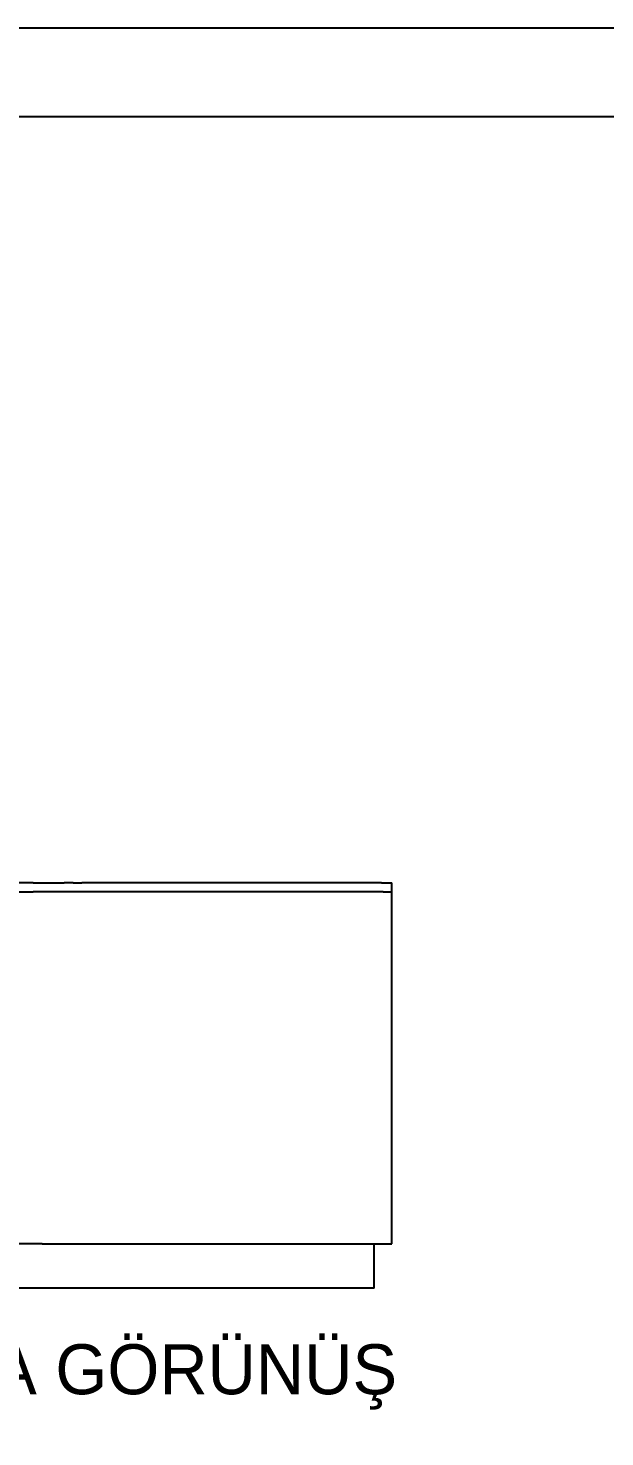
# Model space of a CAD drawing. Header units: millimetres. Extents: x 106699 to 122058, y 158555 to 162844.
# Drawn here: x 110127.8 to 110323.1, y 160769.3 to 161246.3 of the extents above; entities that cross this region are included whole.
import ezdxf
from ezdxf.enums import TextEntityAlignment as Align

# ---------------------------------------------------------------- set-up
doc = ezdxf.new("R2010")
doc.units = ezdxf.units.MM
doc.layers.add('300_Z4_STR_F03$0$AUDIT_D_220920114151-103', color=251, linetype='Continuous', lineweight=5)
doc.layers.add('area', color=200, linetype='Continuous', plot=False)
doc.layers.add('layout-BE', color=16, linetype='Continuous')
doc.layers.add('S2000-002 Çizgi', color=7, linetype='Continuous')
doc.styles.add('TAKSİM', font='GOTHIC.TTF', dxfattribs={"height": 20})

# ---------------------------------------------------------------- blocks, each defined once
blk = doc.blocks.new('BB')
for p, q in [((117317.69, 160610.9), (117309.69, 160610.9)), ((117317.69, 160610.9), (117322.69, 160610.9)), ((117322.69, 160610.9), (117324.69, 160610.9)), ((117326.69, 160610.9), (117324.69, 160610.9)), ((117326.69, 160610.9), (117328.69, 160610.9)), ((117389.69, 160610.9), (117328.69, 160610.9)), ((117391.69, 160610.9), (117389.69, 160610.9)), ((117392.69, 160610.9), (117391.69, 160610.9)), ((117396.36, 160610.9), (117392.69, 160610.9)), ((117396.36, 160610.9), (117398.69, 160610.9)), ((117398.69, 160608.9), (117398.69, 160610.9)), ((117311.69, 160608.9), (117317.69, 160608.9)), ((117396.69, 160608.9), (117317.69, 160608.9)), ((117396.69, 160608.9), (117398.69, 160608.9)), ((117398.69, 160529.4), (117398.69, 160608.9)), ((117319.69, 160529.4), (117311.69, 160529.4)), ((117319.69, 160529.4), (117398.69, 160529.4)), ((117394.69, 160519.4), (117394.69, 160529.34)), ((117319.69, 160519.4), (117311.69, 160519.4)), ((117326.69, 160519.4), (117319.69, 160519.4)), ((117394.69, 160519.4), (117326.69, 160519.4))]:
    blk.add_line(p, q)
blk = doc.blocks.new('Layout1')
at = {"layer": 'area'}
for points in [[(0, 1485), (0, 0), (2100, 0), (2100, 1485)], [(25.54, 1459.46), (25.54, 25.54), (2074.46, 25.54), (2074.46, 1459.46)]]:
    blk.add_lwpolyline(points, close=True, dxfattribs=at)
at = {"layer": 'layout-BE'}
blk.add_line((2100, 1485), (0, 1485), dxfattribs=at)

msp = doc.modelspace()

# ---------------------------------------------------------------- block references
at = {"xscale": 1.174797441050893, "yscale": 1.174797441050893, "zscale": 1.174797441050893}
msp.add_blockref('Layout1', (109166.15, 159501.7), dxfattribs=at)
at = {"layer": 'S2000-002 Çizgi', "xscale": 1.5, "yscale": 1.5, "zscale": 1.5}
msp.add_blockref('BB', (-65847.07, -79959.46), dxfattribs=at)

# ---------------------------------------------------------------- texts
at = {"layer": '300_Z4_STR_F03$0$AUDIT_D_220920114151-103', "color": 214, "lineweight": 30, "ltscale": 10, "true_color": 0xae1ea2, "style": 'TAKSİM'}
msp.add_text('A-A GÖRÜNÜŞ', height=16.9344, dxfattribs=at).set_placement((110172.83, 160783.73, -0.03), align=Align.CENTER)

doc.saveas('drawing.dxf')
